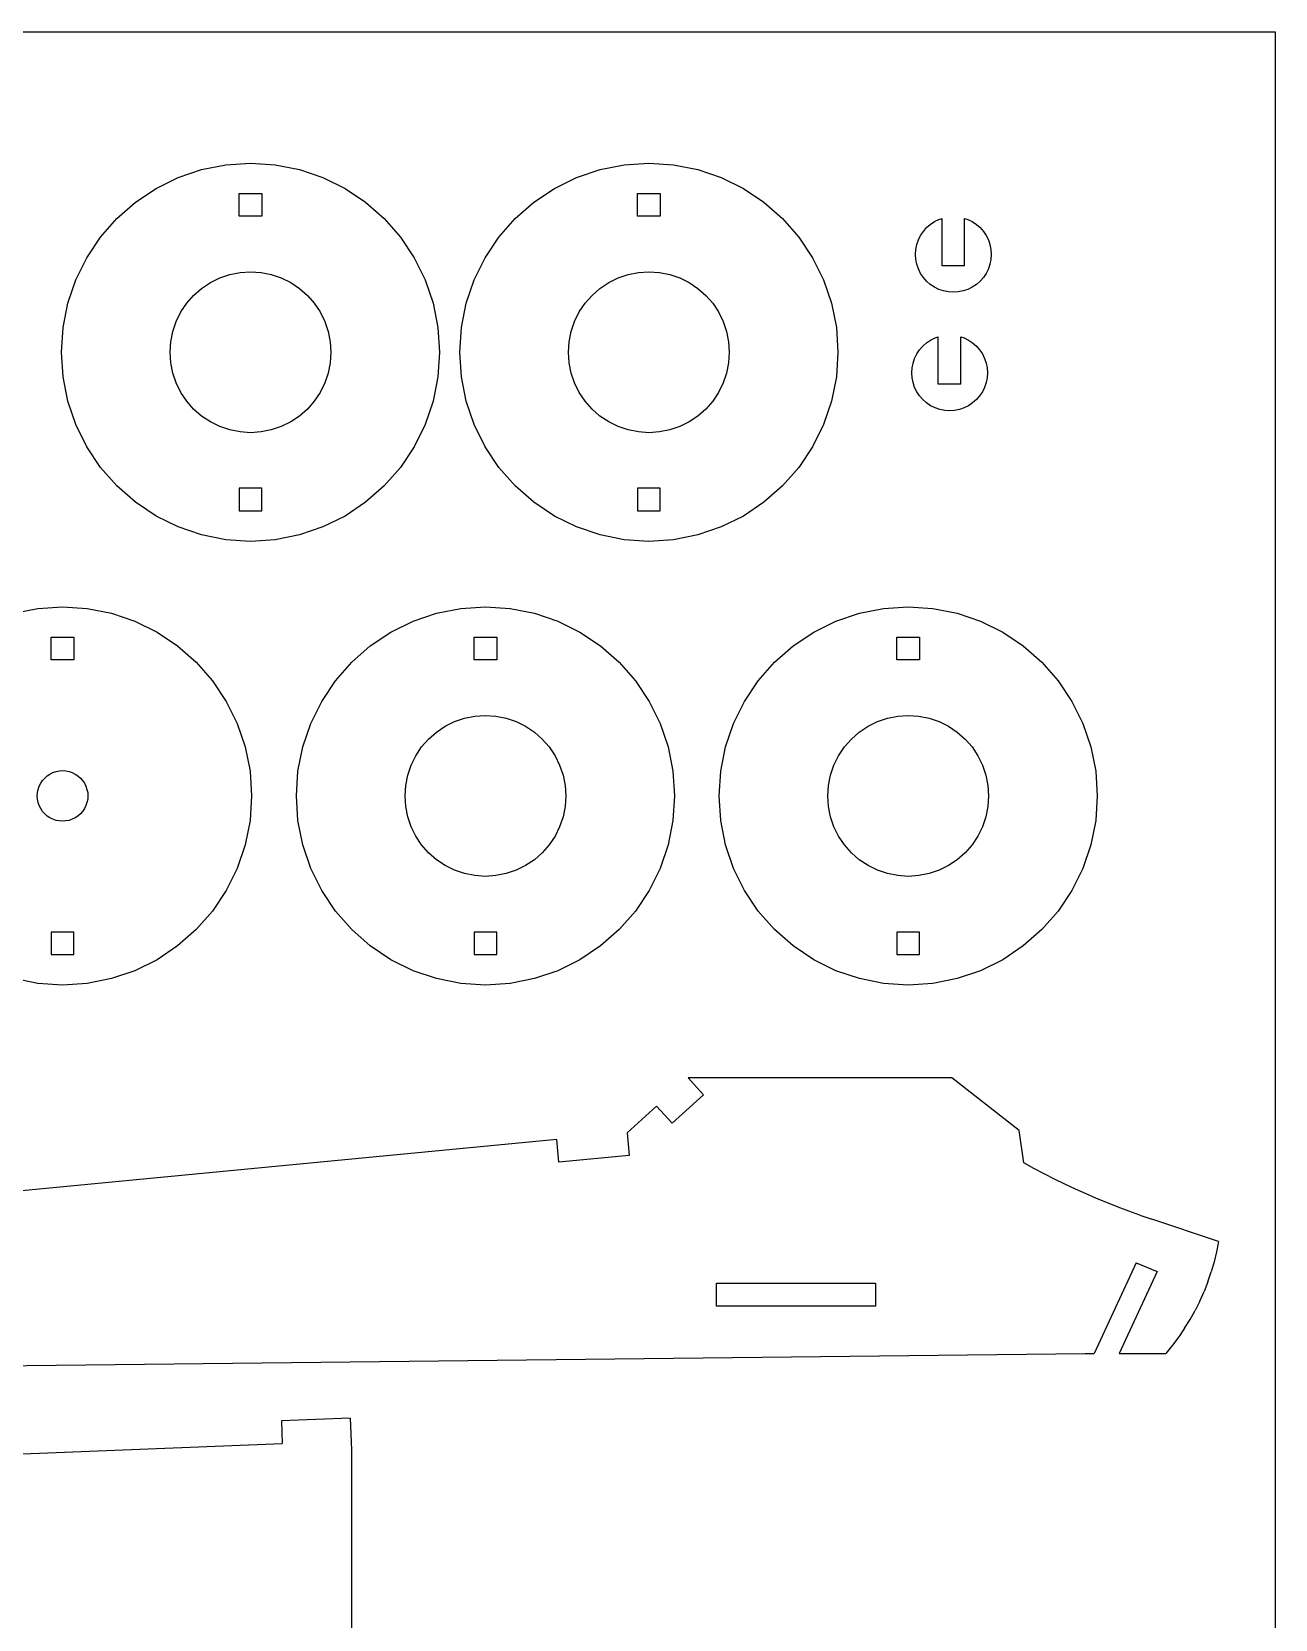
# Model space of a CAD drawing. Extents: x -291 to 291, y -218 to 218.
# Drawn here: x 125.1 to 290.6, y 6.7 to 217.8 of the extents above; entities that cross this region are included whole.
import ezdxf

# ---------------------------------------------------------------- set-up
doc = ezdxf.new("R2010")
doc.units = 0
doc.header["$MEASUREMENT"] = 0
doc.layers.get('0').update_dxf_attribs({"linetype": 'CONTINUOUS'})

msp = doc.modelspace()

# ---------------------------------------------------------------- linework, layer by layer
for p, q in [((-290.58, 217.75), (290.58, 217.75)), ((290.58, 217.75), (290.58, -217.75)), ((144.63, 198.37), (147.75, 199.43)), ((147.75, 199.43), (150.97, 200.07)), ((150.97, 200.07), (154.25, 200.29)), ((154.25, 200.29), (157.54, 200.07)), ((157.54, 200.07), (160.76, 199.43)), ((160.76, 199.43), (163.88, 198.37)), ((197.63, 198.37), (200.75, 199.43)), ((200.75, 199.43), (203.97, 200.07)), ((203.97, 200.07), (207.25, 200.29)), ((207.25, 200.29), (210.54, 200.07)), ((210.54, 200.07), (213.76, 199.43)), ((213.76, 199.43), (216.88, 198.37)), ((138.94, 195.09), (141.68, 196.92)), ((141.68, 196.92), (144.63, 198.37)), ((163.88, 198.37), (166.83, 196.92)), ((166.83, 196.92), (169.56, 195.09)), ((191.94, 195.09), (194.68, 196.92)), ((194.68, 196.92), (197.63, 198.37)), ((216.88, 198.37), (219.83, 196.92)), ((219.83, 196.92), (222.56, 195.09)), ((136.47, 192.92), (138.94, 195.09)), ((152.75, 193.24), (152.75, 196.24)), ((152.75, 196.24), (155.75, 196.24)), ((155.75, 196.24), (155.75, 193.24)), ((169.56, 195.09), (172.04, 192.92)), ((189.47, 192.92), (191.94, 195.09)), ((205.75, 193.24), (205.75, 196.24)), ((205.75, 196.24), (208.75, 196.24)), ((208.75, 196.24), (208.75, 193.24)), ((222.56, 195.09), (225.04, 192.92)), ((134.3, 190.45), (136.47, 192.92)), ((155.75, 193.24), (152.75, 193.24)), ((172.04, 192.92), (174.21, 190.45)), ((187.3, 190.45), (189.47, 192.92)), ((208.75, 193.24), (205.75, 193.24)), ((225.04, 192.92), (227.21, 190.45)), ((244.19, 191.7), (244.69, 192.13)), ((244.69, 192.13), (245.23, 192.5)), ((245.23, 192.5), (245.83, 192.79)), ((245.83, 192.79), (246.25, 192.93)), ((246.25, 186.64), (246.25, 192.93)), ((249.25, 192.93), (249.68, 192.79)), ((249.25, 186.64), (249.25, 192.93)), ((249.68, 192.79), (250.27, 192.5)), ((250.27, 192.5), (250.82, 192.13)), ((250.82, 192.13), (251.32, 191.7)), ((132.48, 187.71), (134.3, 190.45)), ((174.21, 190.45), (176.03, 187.71)), ((185.48, 187.71), (187.3, 190.45)), ((227.21, 190.45), (229.03, 187.71)), ((242.89, 189.44), (243.1, 190.06)), ((243.1, 190.06), (243.39, 190.66)), ((243.39, 190.66), (243.76, 191.2)), ((243.76, 191.2), (244.19, 191.7)), ((251.32, 191.7), (251.75, 191.2)), ((251.75, 191.2), (252.12, 190.66)), ((252.12, 190.66), (252.41, 190.06)), ((252.41, 190.06), (252.62, 189.44)), ((242.71, 188.14), (242.76, 188.8)), ((242.76, 187.48), (242.71, 188.14)), ((242.76, 188.8), (242.89, 189.44)), ((252.62, 189.44), (252.75, 188.8)), ((252.75, 188.8), (252.79, 188.14)), ((252.79, 188.14), (252.75, 187.48)), ((131.02, 184.76), (132.48, 187.71)), ((152.86, 185.74), (154.25, 185.83)), ((154.25, 185.83), (155.65, 185.74)), ((176.03, 187.71), (177.49, 184.76)), ((184.02, 184.76), (185.48, 187.71)), ((205.86, 185.74), (207.25, 185.83)), ((207.25, 185.83), (208.65, 185.74)), ((229.03, 187.71), (230.49, 184.76)), ((242.89, 186.84), (242.76, 187.48)), ((243.1, 186.21), (242.89, 186.84)), ((243.39, 185.62), (243.1, 186.21)), ((249.25, 186.64), (246.25, 186.64)), ((252.41, 186.21), (252.12, 185.62)), ((252.62, 186.84), (252.41, 186.21)), ((252.75, 187.48), (252.62, 186.84)), ((129.96, 181.65), (131.02, 184.76)), ((147.74, 183.62), (148.91, 184.4)), ((148.91, 184.4), (150.16, 185.02)), ((150.16, 185.02), (151.49, 185.47)), ((151.49, 185.47), (152.86, 185.74)), ((155.65, 185.74), (157.02, 185.47)), ((157.02, 185.47), (158.35, 185.02)), ((158.35, 185.02), (159.6, 184.4)), ((159.6, 184.4), (160.76, 183.62)), ((177.49, 184.76), (178.55, 181.65)), ((182.96, 181.65), (184.02, 184.76)), ((200.74, 183.62), (201.91, 184.4)), ((201.91, 184.4), (203.16, 185.02)), ((203.16, 185.02), (204.49, 185.47)), ((204.49, 185.47), (205.86, 185.74)), ((208.65, 185.74), (210.02, 185.47)), ((210.02, 185.47), (211.35, 185.02)), ((211.35, 185.02), (212.6, 184.4)), ((212.6, 184.4), (213.76, 183.62)), ((230.49, 184.76), (231.55, 181.65)), ((243.76, 185.08), (243.39, 185.62)), ((244.19, 184.58), (243.76, 185.08)), ((244.69, 184.15), (244.19, 184.58)), ((245.23, 183.78), (244.69, 184.15)), ((245.83, 183.49), (245.23, 183.78)), ((250.27, 183.78), (249.68, 183.49)), ((250.82, 184.15), (250.27, 183.78)), ((251.32, 184.58), (250.82, 184.15)), ((251.75, 185.08), (251.32, 184.58)), ((252.12, 185.62), (251.75, 185.08)), ((129.32, 178.42), (129.96, 181.65)), ((144.99, 180.49), (145.77, 181.65)), ((145.77, 181.65), (146.69, 182.7)), ((146.69, 182.7), (147.74, 183.62)), ((160.76, 183.62), (161.82, 182.7)), ((161.82, 182.7), (162.74, 181.65)), ((162.74, 181.65), (163.52, 180.49)), ((178.55, 181.65), (179.19, 178.42)), ((182.32, 178.42), (182.96, 181.65)), ((197.99, 180.49), (198.77, 181.65)), ((198.77, 181.65), (199.69, 182.7)), ((199.69, 182.7), (200.74, 183.62)), ((213.76, 183.62), (214.82, 182.7)), ((214.82, 182.7), (215.74, 181.65)), ((215.74, 181.65), (216.52, 180.49)), ((231.55, 181.65), (232.19, 178.42)), ((246.45, 183.28), (245.83, 183.49)), ((247.1, 183.15), (246.45, 183.28)), ((247.75, 183.11), (247.1, 183.15)), ((248.41, 183.15), (247.75, 183.11)), ((249.06, 183.28), (248.41, 183.15)), ((249.68, 183.49), (249.06, 183.28)), ((144.37, 179.23), (144.99, 180.49)), ((163.52, 180.49), (164.13, 179.23)), ((197.37, 179.23), (197.99, 180.49)), ((216.52, 180.49), (217.13, 179.23)), ((129.11, 175.14), (129.32, 178.42)), ((143.65, 176.53), (143.92, 177.91)), ((143.92, 177.91), (144.37, 179.23)), ((164.13, 179.23), (164.58, 177.91)), ((164.58, 177.91), (164.86, 176.53)), ((179.19, 178.42), (179.4, 175.14)), ((182.11, 175.14), (182.32, 178.42)), ((196.65, 176.53), (196.92, 177.91)), ((196.92, 177.91), (197.37, 179.23)), ((217.13, 179.23), (217.58, 177.91)), ((217.58, 177.91), (217.86, 176.53)), ((232.19, 178.42), (232.4, 175.14)), ((143.56, 175.14), (143.65, 176.53)), ((164.86, 176.53), (164.95, 175.14)), ((196.56, 175.14), (196.65, 176.53)), ((217.86, 176.53), (217.95, 175.14)), ((242.89, 174.91), (243.26, 175.45)), ((243.26, 175.45), (243.69, 175.95)), ((243.69, 175.95), (244.19, 176.38)), ((244.19, 176.38), (244.73, 176.75)), ((244.73, 176.75), (245.33, 177.04)), ((245.33, 177.04), (245.75, 177.18)), ((245.75, 170.89), (245.75, 177.18)), ((248.75, 177.18), (249.18, 177.04)), ((248.75, 170.89), (248.75, 177.18)), ((249.18, 177.04), (249.77, 176.75)), ((249.77, 176.75), (250.32, 176.38)), ((250.32, 176.38), (250.82, 175.95)), ((250.82, 175.95), (251.25, 175.45)), ((251.25, 175.45), (251.62, 174.91)), ((129.32, 171.86), (129.11, 175.14)), ((143.65, 173.74), (143.56, 175.14)), ((143.92, 172.37), (143.65, 173.74)), ((164.86, 173.74), (164.58, 172.37)), ((164.95, 175.14), (164.86, 173.74)), ((179.4, 175.14), (179.19, 171.86)), ((182.32, 171.86), (182.11, 175.14)), ((196.65, 173.74), (196.56, 175.14)), ((196.92, 172.37), (196.65, 173.74)), ((217.86, 173.74), (217.58, 172.37)), ((217.95, 175.14), (217.86, 173.74)), ((232.4, 175.14), (232.19, 171.86)), ((242.26, 173.05), (242.39, 173.69)), ((242.39, 173.69), (242.6, 174.31)), ((242.6, 174.31), (242.89, 174.91)), ((251.62, 174.91), (251.91, 174.31)), ((251.91, 174.31), (252.12, 173.69)), ((252.12, 173.69), (252.25, 173.05)), ((129.96, 168.63), (129.32, 171.86)), ((144.37, 171.05), (143.92, 172.37)), ((144.99, 169.79), (144.37, 171.05)), ((164.13, 171.05), (163.52, 169.79)), ((164.58, 172.37), (164.13, 171.05)), ((179.19, 171.86), (178.55, 168.63)), ((182.96, 168.63), (182.32, 171.86)), ((197.37, 171.05), (196.92, 172.37)), ((197.99, 169.79), (197.37, 171.05)), ((217.13, 171.05), (216.52, 169.79)), ((217.58, 172.37), (217.13, 171.05)), ((232.19, 171.86), (231.55, 168.63)), ((242.21, 172.39), (242.26, 173.05)), ((242.26, 171.73), (242.21, 172.39)), ((242.39, 171.09), (242.26, 171.73)), ((242.6, 170.46), (242.39, 171.09)), ((252.12, 171.09), (251.91, 170.46)), ((252.25, 171.73), (252.12, 171.09)), ((252.25, 173.05), (252.29, 172.39)), ((252.29, 172.39), (252.25, 171.73)), ((145.77, 168.63), (144.99, 169.79)), ((163.52, 169.79), (162.74, 168.63)), ((198.77, 168.63), (197.99, 169.79)), ((216.52, 169.79), (215.74, 168.63)), ((242.89, 169.87), (242.6, 170.46)), ((243.26, 169.33), (242.89, 169.87)), ((243.69, 168.83), (243.26, 169.33)), ((248.75, 170.89), (245.75, 170.89)), ((251.25, 169.33), (250.82, 168.83)), ((251.62, 169.87), (251.25, 169.33)), ((251.91, 170.46), (251.62, 169.87)), ((131.02, 165.51), (129.96, 168.63)), ((146.69, 167.58), (145.77, 168.63)), ((147.74, 166.65), (146.69, 167.58)), ((161.82, 167.58), (160.76, 166.65)), ((162.74, 168.63), (161.82, 167.58)), ((178.55, 168.63), (177.49, 165.51)), ((184.02, 165.51), (182.96, 168.63)), ((199.69, 167.58), (198.77, 168.63)), ((200.74, 166.65), (199.69, 167.58)), ((214.82, 167.58), (213.76, 166.65)), ((215.74, 168.63), (214.82, 167.58)), ((231.55, 168.63), (230.49, 165.51)), ((244.19, 168.4), (243.69, 168.83)), ((244.73, 168.03), (244.19, 168.4)), ((245.33, 167.74), (244.73, 168.03)), ((245.95, 167.53), (245.33, 167.74)), ((246.6, 167.4), (245.95, 167.53)), ((247.25, 167.36), (246.6, 167.4)), ((247.91, 167.4), (247.25, 167.36)), ((248.56, 167.53), (247.91, 167.4)), ((249.18, 167.74), (248.56, 167.53)), ((249.77, 168.03), (249.18, 167.74)), ((250.32, 168.4), (249.77, 168.03)), ((250.82, 168.83), (250.32, 168.4)), ((132.48, 162.56), (131.02, 165.51)), ((148.91, 165.88), (147.74, 166.65)), ((150.16, 165.26), (148.91, 165.88)), ((151.49, 164.81), (150.16, 165.26)), ((152.86, 164.54), (151.49, 164.81)), ((157.02, 164.81), (155.65, 164.54)), ((158.35, 165.26), (157.02, 164.81)), ((159.6, 165.88), (158.35, 165.26)), ((160.76, 166.65), (159.6, 165.88)), ((177.49, 165.51), (176.03, 162.56)), ((185.48, 162.56), (184.02, 165.51)), ((201.91, 165.88), (200.74, 166.65)), ((203.16, 165.26), (201.91, 165.88)), ((204.49, 164.81), (203.16, 165.26)), ((205.86, 164.54), (204.49, 164.81)), ((210.02, 164.81), (208.65, 164.54)), ((211.35, 165.26), (210.02, 164.81)), ((212.6, 165.88), (211.35, 165.26)), ((213.76, 166.65), (212.6, 165.88)), ((230.49, 165.51), (229.03, 162.56)), ((134.3, 159.83), (132.48, 162.56)), ((154.25, 164.44), (152.86, 164.54)), ((155.65, 164.54), (154.25, 164.44)), ((176.03, 162.56), (174.21, 159.83)), ((187.3, 159.83), (185.48, 162.56)), ((207.25, 164.44), (205.86, 164.54)), ((208.65, 164.54), (207.25, 164.44)), ((229.03, 162.56), (227.21, 159.83)), ((136.47, 157.36), (134.3, 159.83)), ((174.21, 159.83), (172.04, 157.36)), ((189.47, 157.36), (187.3, 159.83)), ((227.21, 159.83), (225.04, 157.36)), ((138.94, 155.19), (136.47, 157.36)), ((152.75, 157.04), (152.75, 154.04)), ((155.75, 157.04), (152.75, 157.04)), ((155.75, 154.04), (155.75, 157.04)), ((172.04, 157.36), (169.56, 155.19)), ((191.94, 155.19), (189.47, 157.36)), ((205.75, 157.04), (205.75, 154.04)), ((208.75, 157.04), (205.75, 157.04)), ((208.75, 154.04), (208.75, 157.04)), ((225.04, 157.36), (222.56, 155.19)), ((141.68, 153.36), (138.94, 155.19)), ((169.56, 155.19), (166.83, 153.36)), ((194.68, 153.36), (191.94, 155.19)), ((222.56, 155.19), (219.83, 153.36)), ((144.63, 151.9), (141.68, 153.36)), ((152.75, 154.04), (155.75, 154.04)), ((166.83, 153.36), (163.88, 151.9)), ((197.63, 151.9), (194.68, 153.36)), ((205.75, 154.04), (208.75, 154.04)), ((219.83, 153.36), (216.88, 151.9)), ((147.75, 150.85), (144.63, 151.9)), ((150.97, 150.21), (147.75, 150.85)), ((154.25, 149.99), (150.97, 150.21)), ((157.54, 150.21), (154.25, 149.99)), ((160.76, 150.85), (157.54, 150.21)), ((163.88, 151.9), (160.76, 150.85)), ((200.75, 150.85), (197.63, 151.9)), ((203.97, 150.21), (200.75, 150.85)), ((207.25, 149.99), (203.97, 150.21)), ((210.54, 150.21), (207.25, 149.99)), ((213.76, 150.85), (210.54, 150.21)), ((216.88, 151.9), (213.76, 150.85)), ((122.75, 140.43), (125.97, 141.07)), ((125.97, 141.07), (129.25, 141.29)), ((129.25, 141.29), (132.54, 141.07)), ((132.54, 141.07), (135.76, 140.43)), ((135.76, 140.43), (138.88, 139.37)), ((138.88, 139.37), (141.83, 137.92)), ((172.93, 137.92), (175.88, 139.37)), ((175.88, 139.37), (179, 140.43)), ((179, 140.43), (182.22, 141.07)), ((182.22, 141.07), (185.5, 141.29)), ((185.5, 141.29), (188.79, 141.07)), ((188.79, 141.07), (192.01, 140.43)), ((192.01, 140.43), (195.13, 139.37)), ((195.13, 139.37), (198.08, 137.92)), ((229.18, 137.92), (232.13, 139.37)), ((232.13, 139.37), (235.25, 140.43)), ((235.25, 140.43), (238.47, 141.07)), ((238.47, 141.07), (241.75, 141.29)), ((241.75, 141.29), (245.04, 141.07)), ((245.04, 141.07), (248.26, 140.43)), ((248.26, 140.43), (251.38, 139.37)), ((251.38, 139.37), (254.33, 137.92)), ((127.75, 134.24), (127.75, 137.24)), ((127.75, 137.24), (130.75, 137.24)), ((130.75, 137.24), (130.75, 134.24)), ((141.83, 137.92), (144.56, 136.09)), ((170.19, 136.09), (172.93, 137.92)), ((184, 134.24), (184, 137.24)), ((184, 137.24), (187, 137.24)), ((187, 137.24), (187, 134.24)), ((198.08, 137.92), (200.81, 136.09)), ((226.44, 136.09), (229.18, 137.92)), ((240.25, 134.24), (240.25, 137.24)), ((240.25, 137.24), (243.25, 137.24)), ((243.25, 137.24), (243.25, 134.24)), ((254.33, 137.92), (257.06, 136.09)), ((144.56, 136.09), (147.04, 133.92)), ((167.72, 133.92), (170.19, 136.09)), ((200.81, 136.09), (203.29, 133.92)), ((223.97, 133.92), (226.44, 136.09)), ((257.06, 136.09), (259.54, 133.92)), ((130.75, 134.24), (127.75, 134.24)), ((147.04, 133.92), (149.21, 131.45)), ((165.55, 131.45), (167.72, 133.92)), ((187, 134.24), (184, 134.24)), ((203.29, 133.92), (205.46, 131.45)), ((221.8, 131.45), (223.97, 133.92)), ((243.25, 134.24), (240.25, 134.24)), ((259.54, 133.92), (261.71, 131.45)), ((149.21, 131.45), (151.03, 128.71)), ((163.73, 128.71), (165.55, 131.45)), ((205.46, 131.45), (207.28, 128.71)), ((219.98, 128.71), (221.8, 131.45)), ((261.71, 131.45), (263.53, 128.71)), ((151.03, 128.71), (152.49, 125.76)), ((162.27, 125.76), (163.73, 128.71)), ((182.74, 126.47), (184.11, 126.74)), ((184.11, 126.74), (185.5, 126.83)), ((185.5, 126.83), (186.9, 126.74)), ((186.9, 126.74), (188.27, 126.47)), ((207.28, 128.71), (208.74, 125.76)), ((218.52, 125.76), (219.98, 128.71)), ((238.99, 126.47), (240.36, 126.74)), ((240.36, 126.74), (241.75, 126.83)), ((241.75, 126.83), (243.15, 126.74)), ((243.15, 126.74), (244.52, 126.47)), ((263.53, 128.71), (264.99, 125.76)), ((152.49, 125.76), (153.55, 122.65)), ((161.21, 122.65), (162.27, 125.76)), ((177.94, 123.7), (178.99, 124.62)), ((178.99, 124.62), (180.16, 125.4)), ((180.16, 125.4), (181.41, 126.02)), ((181.41, 126.02), (182.74, 126.47)), ((188.27, 126.47), (189.6, 126.02)), ((189.6, 126.02), (190.85, 125.4)), ((190.85, 125.4), (192.01, 124.62)), ((192.01, 124.62), (193.07, 123.7)), ((208.74, 125.76), (209.8, 122.65)), ((217.46, 122.65), (218.52, 125.76)), ((234.19, 123.7), (235.24, 124.62)), ((235.24, 124.62), (236.41, 125.4)), ((236.41, 125.4), (237.66, 126.02)), ((237.66, 126.02), (238.99, 126.47)), ((244.52, 126.47), (245.85, 126.02)), ((245.85, 126.02), (247.1, 125.4)), ((247.1, 125.4), (248.26, 124.62)), ((248.26, 124.62), (249.32, 123.7)), ((264.99, 125.76), (266.05, 122.65)), ((153.55, 122.65), (154.19, 119.42)), ((160.57, 119.42), (161.21, 122.65)), ((176.24, 121.49), (177.02, 122.65)), ((177.02, 122.65), (177.94, 123.7)), ((193.07, 123.7), (193.99, 122.65)), ((193.99, 122.65), (194.77, 121.49)), ((209.8, 122.65), (210.44, 119.42)), ((216.82, 119.42), (217.46, 122.65)), ((232.49, 121.49), (233.27, 122.65)), ((233.27, 122.65), (234.19, 123.7)), ((249.32, 123.7), (250.24, 122.65)), ((250.24, 122.65), (251.02, 121.49)), ((266.05, 122.65), (266.69, 119.42)), ((175.62, 120.23), (176.24, 121.49)), ((194.77, 121.49), (195.38, 120.23)), ((231.87, 120.23), (232.49, 121.49)), ((251.02, 121.49), (251.63, 120.23)), ((126.59, 118.18), (126.88, 118.51)), ((126.88, 118.51), (127.21, 118.8)), ((127.21, 118.8), (127.57, 119.05)), ((127.57, 119.05), (127.97, 119.24)), ((127.97, 119.24), (128.38, 119.38)), ((128.38, 119.38), (128.82, 119.47)), ((128.82, 119.47), (129.25, 119.5)), ((129.25, 119.5), (129.69, 119.47)), ((129.69, 119.47), (130.12, 119.38)), ((130.12, 119.38), (130.54, 119.24)), ((130.54, 119.24), (130.93, 119.05)), ((130.93, 119.05), (131.3, 118.8)), ((131.3, 118.8), (131.63, 118.51)), ((131.63, 118.51), (131.92, 118.18)), ((154.19, 119.42), (154.4, 116.14)), ((160.36, 116.14), (160.57, 119.42)), ((174.9, 117.53), (175.17, 118.91)), ((175.17, 118.91), (175.62, 120.23)), ((195.38, 120.23), (195.83, 118.91)), ((195.83, 118.91), (196.11, 117.53)), ((210.44, 119.42), (210.65, 116.14)), ((216.61, 116.14), (216.82, 119.42)), ((231.15, 117.53), (231.42, 118.91)), ((231.42, 118.91), (231.87, 120.23)), ((251.63, 120.23), (252.08, 118.91)), ((252.08, 118.91), (252.36, 117.53)), ((266.69, 119.42), (266.9, 116.14)), ((125.89, 116.14), (125.92, 116.58)), ((125.92, 115.7), (125.89, 116.14)), ((125.92, 116.58), (126.01, 117.01)), ((126.01, 117.01), (126.15, 117.42)), ((126.15, 117.42), (126.34, 117.82)), ((126.34, 117.82), (126.59, 118.18)), ((131.92, 118.18), (132.16, 117.82)), ((132.16, 117.82), (132.36, 117.42)), ((132.36, 117.42), (132.5, 117.01)), ((132.5, 117.01), (132.59, 116.58)), ((132.59, 116.58), (132.61, 116.14)), ((132.61, 116.14), (132.59, 115.7)), ((154.4, 116.14), (154.19, 112.86)), ((160.57, 112.86), (160.36, 116.14)), ((174.81, 116.14), (174.9, 117.53)), ((174.9, 114.74), (174.81, 116.14)), ((196.11, 117.53), (196.2, 116.14)), ((196.2, 116.14), (196.11, 114.74)), ((210.65, 116.14), (210.44, 112.86)), ((216.82, 112.86), (216.61, 116.14)), ((231.06, 116.14), (231.15, 117.53)), ((231.15, 114.74), (231.06, 116.14)), ((252.36, 117.53), (252.45, 116.14)), ((252.45, 116.14), (252.36, 114.74)), ((266.9, 116.14), (266.69, 112.86)), ((126.01, 115.27), (125.92, 115.7)), ((126.15, 114.85), (126.01, 115.27)), ((126.34, 114.46), (126.15, 114.85)), ((126.59, 114.09), (126.34, 114.46)), ((126.88, 113.76), (126.59, 114.09)), ((131.92, 114.09), (131.63, 113.76)), ((132.16, 114.46), (131.92, 114.09)), ((132.36, 114.85), (132.16, 114.46)), ((132.5, 115.27), (132.36, 114.85)), ((132.59, 115.7), (132.5, 115.27)), ((175.17, 113.37), (174.9, 114.74)), ((196.11, 114.74), (195.83, 113.37)), ((231.42, 113.37), (231.15, 114.74)), ((252.36, 114.74), (252.08, 113.37)), ((127.21, 113.47), (126.88, 113.76)), ((127.57, 113.23), (127.21, 113.47)), ((127.97, 113.03), (127.57, 113.23)), ((128.38, 112.89), (127.97, 113.03)), ((128.82, 112.81), (128.38, 112.89)), ((129.25, 112.78), (128.82, 112.81)), ((129.69, 112.81), (129.25, 112.78)), ((130.12, 112.89), (129.69, 112.81)), ((130.54, 113.03), (130.12, 112.89)), ((130.93, 113.23), (130.54, 113.03)), ((131.3, 113.47), (130.93, 113.23)), ((131.63, 113.76), (131.3, 113.47)), ((154.19, 112.86), (153.55, 109.63)), ((161.21, 109.63), (160.57, 112.86)), ((175.62, 112.05), (175.17, 113.37)), ((176.24, 110.79), (175.62, 112.05)), ((195.38, 112.05), (194.77, 110.79)), ((195.83, 113.37), (195.38, 112.05)), ((210.44, 112.86), (209.8, 109.63)), ((217.46, 109.63), (216.82, 112.86)), ((231.87, 112.05), (231.42, 113.37)), ((232.49, 110.79), (231.87, 112.05)), ((251.63, 112.05), (251.02, 110.79)), ((252.08, 113.37), (251.63, 112.05)), ((266.69, 112.86), (266.05, 109.63)), ((177.02, 109.63), (176.24, 110.79)), ((194.77, 110.79), (193.99, 109.63)), ((233.27, 109.63), (232.49, 110.79)), ((251.02, 110.79), (250.24, 109.63)), ((153.55, 109.63), (152.49, 106.51)), ((162.27, 106.51), (161.21, 109.63)), ((177.94, 108.58), (177.02, 109.63)), ((178.99, 107.65), (177.94, 108.58)), ((180.16, 106.88), (178.99, 107.65)), ((192.01, 107.65), (190.85, 106.88)), ((193.07, 108.58), (192.01, 107.65)), ((193.99, 109.63), (193.07, 108.58)), ((209.8, 109.63), (208.74, 106.51)), ((218.52, 106.51), (217.46, 109.63)), ((234.19, 108.58), (233.27, 109.63)), ((235.24, 107.65), (234.19, 108.58)), ((236.41, 106.88), (235.24, 107.65)), ((248.26, 107.65), (247.1, 106.88)), ((249.32, 108.58), (248.26, 107.65)), ((250.24, 109.63), (249.32, 108.58)), ((266.05, 109.63), (264.99, 106.51)), ((152.49, 106.51), (151.03, 103.56)), ((163.73, 103.56), (162.27, 106.51)), ((181.41, 106.26), (180.16, 106.88)), ((182.74, 105.81), (181.41, 106.26)), ((184.11, 105.54), (182.74, 105.81)), ((188.27, 105.81), (186.9, 105.54)), ((189.6, 106.26), (188.27, 105.81)), ((190.85, 106.88), (189.6, 106.26)), ((208.74, 106.51), (207.28, 103.56)), ((219.98, 103.56), (218.52, 106.51)), ((237.66, 106.26), (236.41, 106.88)), ((238.99, 105.81), (237.66, 106.26)), ((240.36, 105.54), (238.99, 105.81)), ((244.52, 105.81), (243.15, 105.54)), ((245.85, 106.26), (244.52, 105.81)), ((247.1, 106.88), (245.85, 106.26)), ((264.99, 106.51), (263.53, 103.56)), ((151.03, 103.56), (149.21, 100.83)), ((165.55, 100.83), (163.73, 103.56)), ((185.5, 105.44), (184.11, 105.54)), ((186.9, 105.54), (185.5, 105.44)), ((207.28, 103.56), (205.46, 100.83)), ((221.8, 100.83), (219.98, 103.56)), ((241.75, 105.44), (240.36, 105.54)), ((243.15, 105.54), (241.75, 105.44)), ((263.53, 103.56), (261.71, 100.83)), ((149.21, 100.83), (147.04, 98.36)), ((167.72, 98.36), (165.55, 100.83)), ((205.46, 100.83), (203.29, 98.36)), ((223.97, 98.36), (221.8, 100.83)), ((261.71, 100.83), (259.54, 98.36)), ((127.75, 98.04), (127.75, 95.04)), ((130.75, 98.04), (127.75, 98.04)), ((130.75, 95.04), (130.75, 98.04)), ((147.04, 98.36), (144.56, 96.19)), ((170.19, 96.19), (167.72, 98.36)), ((184, 98.04), (184, 95.04)), ((187, 98.04), (184, 98.04)), ((187, 95.04), (187, 98.04)), ((203.29, 98.36), (200.81, 96.19)), ((226.44, 96.19), (223.97, 98.36)), ((240.25, 98.04), (240.25, 95.04)), ((243.25, 98.04), (240.25, 98.04)), ((243.25, 95.04), (243.25, 98.04)), ((259.54, 98.36), (257.06, 96.19)), ((127.75, 95.04), (130.75, 95.04)), ((144.56, 96.19), (141.83, 94.36)), ((172.93, 94.36), (170.19, 96.19)), ((184, 95.04), (187, 95.04)), ((200.81, 96.19), (198.08, 94.36)), ((229.18, 94.36), (226.44, 96.19)), ((240.25, 95.04), (243.25, 95.04)), ((257.06, 96.19), (254.33, 94.36)), ((138.88, 92.9), (135.76, 91.85)), ((141.83, 94.36), (138.88, 92.9)), ((175.88, 92.9), (172.93, 94.36)), ((179, 91.85), (175.88, 92.9)), ((195.13, 92.9), (192.01, 91.85)), ((198.08, 94.36), (195.13, 92.9)), ((232.13, 92.9), (229.18, 94.36)), ((235.25, 91.85), (232.13, 92.9)), ((251.38, 92.9), (248.26, 91.85)), ((254.33, 94.36), (251.38, 92.9)), ((125.97, 91.21), (122.75, 91.85)), ((129.25, 90.99), (125.97, 91.21)), ((132.54, 91.21), (129.25, 90.99)), ((135.76, 91.85), (132.54, 91.21)), ((182.22, 91.21), (179, 91.85)), ((185.5, 90.99), (182.22, 91.21)), ((188.79, 91.21), (185.5, 90.99)), ((192.01, 91.85), (188.79, 91.21)), ((238.47, 91.21), (235.25, 91.85)), ((241.75, 90.99), (238.47, 91.21)), ((245.04, 91.21), (241.75, 90.99)), ((248.26, 91.85), (245.04, 91.21)), ((247.54, 78.67), (212.48, 78.67)), ((212.48, 78.67), (214.52, 76.4)), ((256.53, 71.65), (247.54, 78.67)), ((214.52, 76.4), (210.33, 72.63)), ((208.28, 74.9), (204.35, 71.36)), ((208.28, 74.9), (210.33, 72.63)), ((194.99, 70.47), (36.37, 55.27)), ((195.28, 67.42), (194.99, 70.47)), ((204.35, 71.36), (204.64, 68.32)), ((257.13, 67.37), (256.53, 71.65)), ((204.64, 68.32), (195.28, 67.42)), ((258.48, 66.62), (257.13, 67.37)), ((259.84, 65.9), (258.48, 66.62)), ((261.22, 65.2), (259.84, 65.9)), ((262.6, 64.52), (261.22, 65.2)), ((263.99, 63.86), (262.6, 64.52)), ((265.4, 63.23), (263.99, 63.86)), ((266.81, 62.61), (265.4, 63.23)), ((268.24, 62.02), (266.81, 62.61)), ((269.67, 61.46), (268.24, 62.02)), ((271.11, 60.91), (269.67, 61.46)), ((272.56, 60.39), (271.11, 60.91)), ((272.56, 60.39), (274.02, 59.89)), ((283.04, 56.9), (274.02, 59.89)), ((282.77, 55.54), (282.45, 54.19)), ((283.04, 56.9), (282.77, 55.54)), ((272.09, 54.06), (266.48, 42.02)), ((274.88, 52.89), (269.82, 42.02)), ((272.09, 54.06), (274.88, 52.89)), ((281.61, 51.54), (282.06, 52.86)), ((282.45, 54.19), (282.06, 52.86)), ((216.25, 48.29), (216.25, 51.35)), ((216.25, 51.35), (237.4, 51.35)), ((237.4, 51.35), (237.4, 48.29)), ((281.61, 51.54), (281.11, 50.25)), ((280.54, 48.98), (279.92, 47.74)), ((280.54, 48.98), (281.11, 50.25)), ((237.4, 48.29), (216.25, 48.29)), ((278.52, 45.35), (279.25, 46.53)), ((279.25, 46.53), (279.92, 47.74)), ((278.52, 45.35), (277.74, 44.2)), ((276.9, 43.09), (276.02, 42.02)), ((277.74, 44.2), (276.9, 43.09)), ((-17.01, 38.77), (265.3, 42.02)), ((265.3, 42.02), (266.48, 42.02)), ((269.82, 42.02), (276.02, 42.02)), ((167.52, 33.39), (158.37, 33.03)), ((158.37, 33.03), (158.48, 30.03)), ((167.52, 33.39), (167.69, 29.18)), ((-33.86, 22.38), (158.48, 30.03)), ((167.69, 29.18), (167.69, -0.9))]:
    msp.add_line(p, q)

doc.saveas('drawing.dxf')
